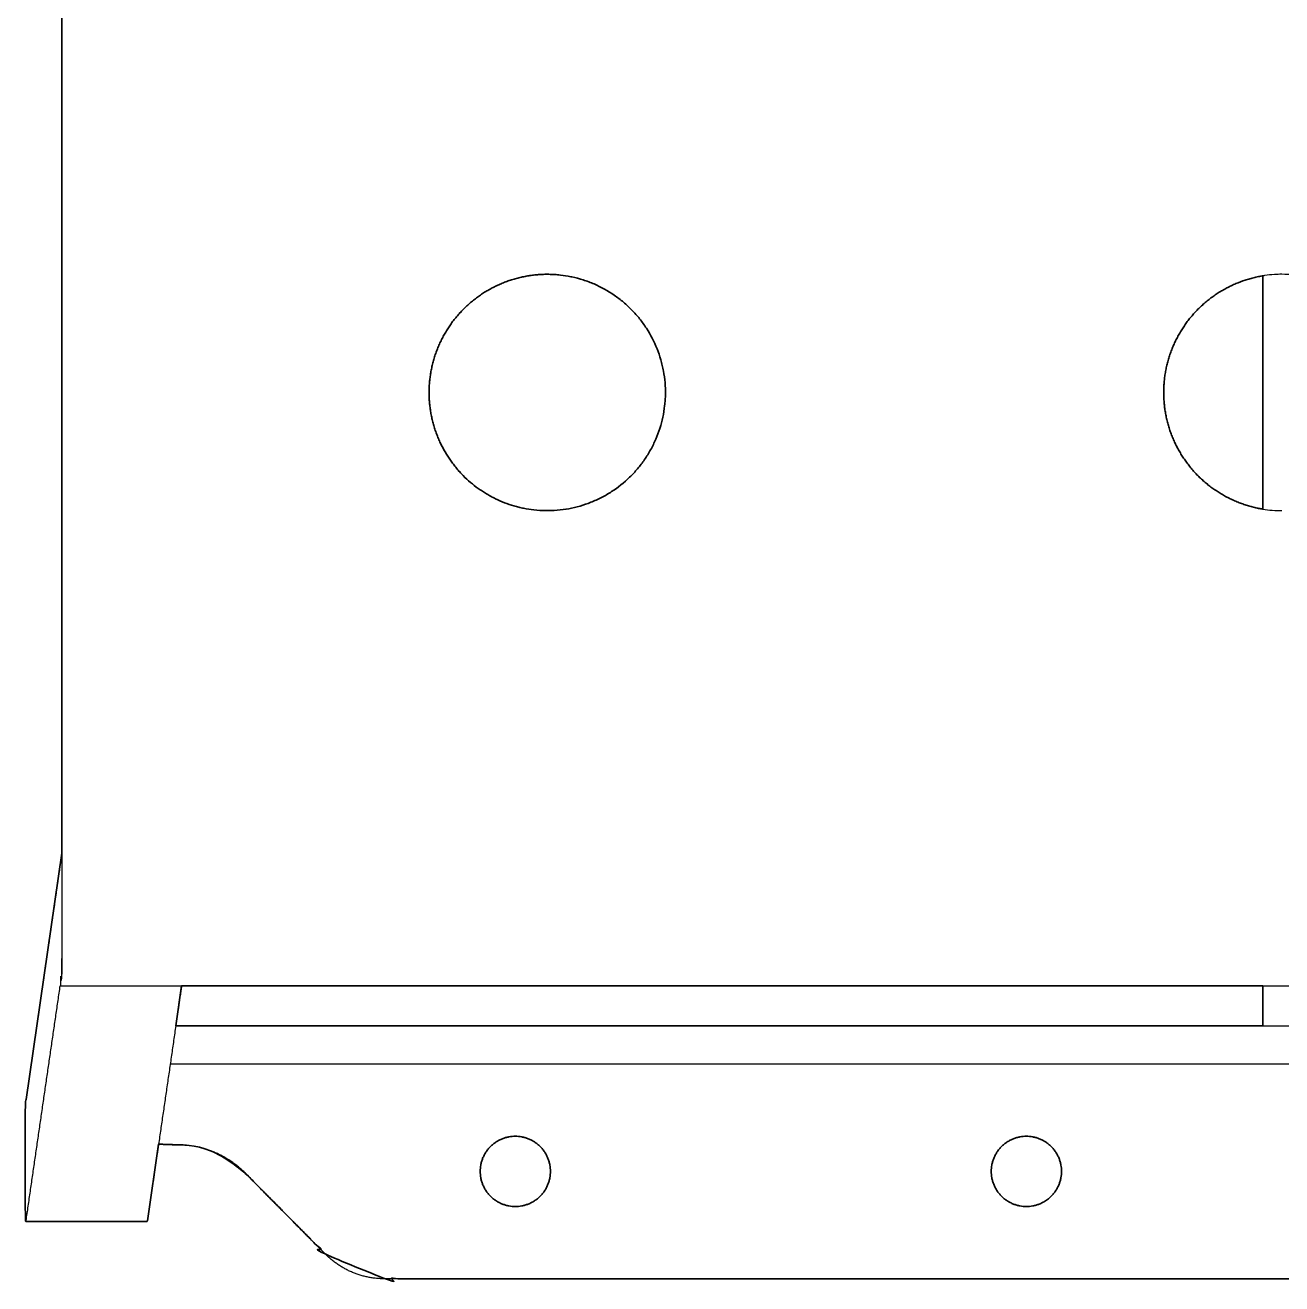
# Model space of a CAD drawing. Header units: millimetres. Extents: x 0 to 1859, y -873 to 750.
# Drawn here: x 210.3 to 407, y -873.5 to -676.4 of the extents above; entities that cross this region are included whole.
import ezdxf

# ---------------------------------------------------------------- set-up
doc = ezdxf.new("R2010")
doc.units = ezdxf.units.MM
doc.layers.add('Blocks', color=7, linetype='Continuous')
doc.layers.add('Blocks$Inner', color=7, linetype='Continuous', lineweight=25, true_color=0x007f00)
doc.layers.add('Blocks$Outline', color=7, linetype='Continuous', lineweight=35, true_color=0xff3f3f)

# ---------------------------------------------------------------- blocks, each defined once
blk = doc.blocks.new('Balcony Barstool Top')
at = {"layer": 'Blocks$Inner'}
blk.add_line((204.95, -32.52), (204.91, -32.52), dxfattribs=at)
for points, knots in [([(128.51, 156.85), (128.63, 156.02), (128.63, 155.96), (128.64, 155.78), (128.65, 155.66), (128.65, 155.36), (128.66, 155.19), (128.67, 154.78), (128.67, 154.55), (128.68, 154.03), (128.68, 153.75), (128.69, 153.13), (128.69, 152.8), (128.7, 152.1), (128.7, 151.73), (128.7, 150.95), (128.71, 150.54), (128.71, 149.69), (128.71, 149.26), (128.71, 148.36), (128.72, 147.9), (128.72, 146.97), (128.72, 146.49), (128.72, 145.54), (128.72, 145.05), (128.72, 143.47), (128.72, 142.65), (128.72, 140.73), (128.72, 139.78), (128.72, 136.9), (128.72, 134.98), (128.72, 129.23), (128.72, 125.39), (128.72, 117.72), (128.72, 113.88), (128.72, 106.21), (128.72, 102.38), (128.72, 94.7), (128.72, 90.87), (128.72, 83.2), (128.72, 79.36), (128.72, 71.69), (128.72, 67.85), (128.72, 60.18), (128.72, 56.34), (128.72, 48.67), (128.72, 44.84), (128.72, 37.17), (128.72, 33.33), (128.72, 25.66), (128.72, 21.82), (128.72, 14.15), (128.72, 10.31), (128.72, 2.64), (128.72, -1.19), (128.72, -8.87), (128.72, -12.7), (128.72, -20.37), (128.72, -24.21), (128.72, -31.88), (128.72, -35.72), (128.72, -43.39), (128.72, -47.23), (128.72, -54.9), (128.72, -58.73), (128.72, -66.4), (128.72, -70.24), (128.72, -77.91), (128.72, -81.75), (128.72, -89.42), (128.72, -93.26), (128.72, -100.93), (128.72, -104.76), (128.72, -112.44), (128.72, -116.27), (128.72, -123.94), (128.72, -127.78), (128.72, -132.03), (128.72, -132.58), (128.72, -133.54), (128.72, -134.01), (128.72, -134.94), (128.71, -135.4), (128.71, -136.3), (128.71, -136.74), (128.71, -137.58), (128.7, -137.99), (128.7, -138.77), (128.7, -139.14), (128.69, -139.85), (128.69, -140.18), (128.68, -140.79), (128.68, -141.07), (128.67, -141.59), (128.67, -141.82), (128.66, -142.23), (128.65, -142.41), (128.65, -142.71), (128.64, -142.82), (128.63, -143), (128.63, -143.06), (128.63, -143.09)], [625.1326, 625.1326, 625.1326, 625.1326, 626.407756, 626.407756, 627.682912, 627.682912, 628.958067, 628.958067, 630.233223, 630.233223, 631.508379, 631.508379, 632.783535, 632.783535, 634.05869, 634.05869, 635.333846, 635.333846, 636.609002, 636.609002, 637.884158, 637.884158, 639.159313, 639.159313, 640.434469, 640.434469, 643.350427, 643.350427, 646.266385, 646.266385, 652.0983, 652.0983, 663.762132, 663.762132, 675.425963, 675.425963, 687.089794, 687.089794, 698.753625, 698.753625, 710.417457, 710.417457, 722.081288, 722.081288, 733.745119, 733.745119, 745.40895, 745.40895, 757.072782, 757.072782, 768.736613, 768.736613, 780.400444, 780.400444, 792.064275, 792.064275, 803.728107, 803.728107, 815.391938, 815.391938, 827.055769, 827.055769, 838.719601, 838.719601, 850.383432, 850.383432, 862.047263, 862.047263, 873.711094, 873.711094, 885.374926, 885.374926, 897.038757, 897.038757, 908.702588, 908.702588, 920.366419, 920.366419, 921.641575, 921.641575, 922.916731, 922.916731, 924.191887, 924.191887, 925.467042, 925.467042, 926.742198, 926.742198, 928.017354, 928.017354, 929.292509, 929.292509, 930.567665, 930.567665, 931.842821, 931.842821, 933.117977, 933.117977, 934.393132, 934.393132, 935.668288, 935.668288, 935.668288, 935.668288]), ([(204.91, -32.52), (204.65, -32.52), (204.39, -32.52), (203.87, -32.54), (203.61, -32.55), (203.09, -32.59), (202.84, -32.62), (202.32, -32.67), (202.06, -32.71), (201.55, -32.79), (201.29, -32.84), (200.78, -32.94), (200.52, -33), (200.02, -33.12), (199.76, -33.19), (199.26, -33.34), (199.01, -33.42), (198.52, -33.58), (198.28, -33.67), (197.79, -33.86), (197.55, -33.96), (197.08, -34.17), (196.84, -34.27), (196.38, -34.5), (196.15, -34.62), (195.69, -34.87), (195.46, -35), (195.02, -35.26), (194.79, -35.4), (194.36, -35.69), (194.14, -35.84), (193.71, -36.14), (193.5, -36.3), (193.1, -36.62), (192.89, -36.78), (192.5, -37.12), (192.31, -37.29), (191.93, -37.64), (191.74, -37.82), (191.38, -38.19), (191.2, -38.38), (190.85, -38.77), (190.67, -38.96), (190.34, -39.36), (190.17, -39.57), (189.86, -39.98), (189.7, -40.2), (189.4, -40.62), (189.26, -40.84), (188.98, -41.28), (188.84, -41.5), (188.58, -41.95), (188.46, -42.17), (188.22, -42.63), (188.1, -42.86), (187.88, -43.33), (187.77, -43.57), (187.57, -44.05), (187.47, -44.29), (187.29, -44.78), (187.2, -45.03), (187.04, -45.52), (186.96, -45.78), (186.82, -46.28), (186.76, -46.53), (186.64, -47.03), (186.59, -47.29), (186.49, -47.8), (186.44, -48.05), (186.37, -48.56), (186.34, -48.82), (186.28, -49.34), (186.26, -49.6), (186.23, -50.11), (186.22, -50.38), (186.21, -50.89), (186.21, -51.16), (186.22, -51.68), (186.23, -51.94), (186.26, -52.46), (186.28, -52.72), (186.34, -53.24), (186.37, -53.49), (186.45, -54.01), (186.49, -54.26), (186.59, -54.77), (186.64, -55.02), (186.76, -55.53), (186.83, -55.78), (186.97, -56.27), (187.04, -56.53), (187.2, -57.02), (187.29, -57.27), (187.47, -57.75), (187.57, -58), (187.77, -58.48), (187.88, -58.72), (188.21, -59.42), (188.46, -59.88), (188.98, -60.77), (189.26, -61.21), (189.7, -61.84), (189.86, -62.06), (190.17, -62.47), (190.34, -62.68), (190.67, -63.07), (190.84, -63.27), (191.19, -63.66), (191.37, -63.85), (191.92, -64.4), (192.3, -64.75), (193.08, -65.43), (193.49, -65.75), (194.12, -66.2), (194.34, -66.35), (194.77, -66.63), (195, -66.77), (195.44, -67.04), (195.68, -67.17), (196.13, -67.42), (196.37, -67.54), (197.06, -67.88), (197.54, -68.09), (198.51, -68.46), (199, -68.63), (199.74, -68.85), (200, -68.91), (200.5, -69.04), (200.76, -69.1), (201.01, -69.15)], [-54.661598, -54.661598, -54.661598, -54.661598, -53.879768, -53.879768, -53.097939, -53.097939, -52.316109, -52.316109, -51.534279, -51.534279, -50.752449, -50.752449, -49.97062, -49.97062, -49.18879, -49.18879, -48.40696, -48.40696, -47.625131, -47.625131, -46.843301, -46.843301, -46.061471, -46.061471, -45.279641, -45.279641, -44.497812, -44.497812, -43.715982, -43.715982, -42.934189, -42.934189, -42.152395, -42.152395, -41.370602, -41.370602, -40.588808, -40.588808, -39.807015, -39.807015, -39.025221, -39.025221, -38.243428, -38.243428, -37.461634, -37.461634, -36.680406, -36.680406, -35.899177, -35.899177, -35.117949, -35.117949, -34.33672, -34.33672, -33.555492, -33.555492, -32.774263, -32.774263, -31.993035, -31.993035, -31.211807, -31.211807, -30.431441, -30.431441, -29.651076, -29.651076, -28.870711, -28.870711, -28.090346, -28.090346, -27.309981, -27.309981, -26.529615, -26.529615, -25.74925, -25.74925, -24.968885, -24.968885, -24.18916, -24.18916, -23.409434, -23.409434, -22.629709, -22.629709, -21.849983, -21.849983, -21.070258, -21.070258, -20.290533, -20.290533, -19.510807, -19.510807, -18.731082, -18.731082, -17.951343, -17.951343, -17.171605, -17.171605, -15.612127, -15.612127, -14.05265, -14.05265, -13.272911, -13.272911, -12.493172, -12.493172, -11.712778, -11.712778, -10.932384, -10.932384, -9.371596, -9.371596, -7.810808, -7.810808, -7.030413, -7.030413, -6.250019, -6.250019, -5.468767, -5.468767, -4.687514, -4.687514, -3.12501, -3.12501, -1.562505, -1.562505, -0.781252, -0.781252, 0, 0, 0, 0]), ([(204.44, -69.52), (205.05, -69.53), (205.66, -69.51), (206.87, -69.41), (207.48, -69.32), (209.27, -68.99), (210.42, -68.66), (212.11, -67.99), (212.66, -67.74), (213.74, -67.18), (214.27, -66.87), (215.79, -65.89), (216.73, -65.14), (218.04, -63.87), (218.45, -63.42), (219.24, -62.49), (219.6, -62.01), (220.29, -61.02), (220.6, -60.51), (221.04, -59.71), (221.18, -59.44), (221.45, -58.9), (221.58, -58.62), (222.18, -57.22), (222.55, -56.07), (222.92, -54.3), (223.02, -53.7), (223.12, -52.8), (223.15, -52.49), (223.19, -51.88), (223.2, -51.58), (223.22, -50.07), (223.12, -48.86), (222.85, -47.38), (222.78, -47.08), (222.64, -46.49), (222.57, -46.19), (222.31, -45.31), (222.12, -44.74), (221.45, -43.06), (220.9, -41.99), (220.07, -40.71), (219.89, -40.45), (219.54, -39.96), (219.36, -39.72), (218.79, -39.01), (218.39, -38.56), (217.55, -37.69), (217.11, -37.28), (216.18, -36.5), (215.7, -36.13), (214.2, -35.1), (213.14, -34.51), (211.48, -33.8), (210.91, -33.58), (209.75, -33.21), (209.16, -33.06), (208.51, -32.92), (208.45, -32.91), (208.4, -32.89)], [3.457219, 3.457219, 3.457219, 3.457219, 5.276509, 5.276509, 7.0958, 7.0958, 10.734382, 10.734382, 12.553672, 12.553672, 14.372963, 14.372963, 18.011544, 18.011544, 19.830835, 19.830835, 21.650126, 21.650126, 23.469417, 23.469417, 24.379062, 24.379062, 25.288707, 25.288707, 28.927289, 28.927289, 30.74658, 30.74658, 31.656225, 31.656225, 32.56587, 32.56587, 36.204452, 36.204452, 37.114097, 37.114097, 38.023743, 38.023743, 39.843033, 39.843033, 43.481615, 43.481615, 44.39126, 44.39126, 45.300906, 45.300906, 47.120196, 47.120196, 48.939487, 48.939487, 50.758778, 50.758778, 54.397359, 54.397359, 56.21665, 56.21665, 58.035941, 58.035941, 58.211369, 58.211369, 58.211369, 58.211369]), ([(208.4, -32.89), (207.86, -32.78), (207.32, -32.7), (206.47, -32.6), (206.16, -32.58), (205.55, -32.54), (205.25, -32.53), (204.95, -32.52)], [58.211369, 58.211369, 58.211369, 58.211369, 59.861494, 59.861494, 60.774604, 60.774604, 61.687715, 61.687715, 61.687715, 61.687715]), ([(316.74, -32.76), (316.57, -32.79), (316.4, -32.82), (315.98, -32.9), (315.71, -32.96), (315.21, -33.08), (314.95, -33.14), (314.45, -33.28), (314.2, -33.36), (313.46, -33.6), (312.98, -33.78), (312.26, -34.08), (312.02, -34.19), (311.56, -34.41), (311.32, -34.53), (310.87, -34.77), (310.64, -34.9), (310.19, -35.16), (309.96, -35.3), (309.52, -35.58), (309.3, -35.72), (308.88, -36.02), (308.66, -36.18), (308.25, -36.49), (308.05, -36.65), (307.65, -36.99), (307.46, -37.16), (307.07, -37.5), (306.89, -37.68), (306.52, -38.05), (306.34, -38.23), (305.98, -38.61), (305.81, -38.81), (305.47, -39.2), (305.3, -39.41), (304.98, -39.82), (304.82, -40.03), (304.52, -40.45), (304.37, -40.67), (304.09, -41.1), (303.95, -41.32), (303.69, -41.77), (303.56, -41.99), (303.31, -42.45), (303.19, -42.68), (302.97, -43.14), (302.86, -43.38), (302.65, -43.85), (302.55, -44.1), (302.36, -44.58), (302.27, -44.83), (302.11, -45.32), (302.02, -45.58), (301.88, -46.07), (301.81, -46.33), (301.69, -46.83), (301.63, -47.08), (301.53, -47.59), (301.48, -47.85), (301.4, -48.36), (301.36, -48.61), (301.3, -49.13), (301.28, -49.39), (301.24, -49.9), (301.22, -50.17), (301.21, -50.68), (301.21, -50.95), (301.21, -51.47), (301.22, -51.74), (301.25, -52.25), (301.27, -52.52), (301.31, -53.03), (301.34, -53.29), (301.42, -53.8), (301.46, -54.06), (301.55, -54.57), (301.6, -54.82), (301.71, -55.33), (301.78, -55.58), (301.91, -56.08), (301.98, -56.33), (302.14, -56.83), (302.22, -57.08), (302.4, -57.57), (302.5, -57.82), (302.69, -58.29), (302.8, -58.54), (303.02, -59.01), (303.13, -59.24), (303.37, -59.7), (303.49, -59.93), (303.75, -60.38), (303.88, -60.6), (304.15, -61.04), (304.29, -61.26), (304.59, -61.69), (304.74, -61.9), (305.05, -62.31), (305.21, -62.52), (305.54, -62.93), (305.72, -63.13), (306.06, -63.52), (306.24, -63.71), (306.6, -64.08), (306.78, -64.26), (307.16, -64.62), (307.35, -64.79), (307.74, -65.13), (307.94, -65.3), (308.34, -65.62), (308.55, -65.78), (308.97, -66.09), (309.18, -66.24), (309.61, -66.53), (309.84, -66.67), (310.28, -66.94), (310.51, -67.08), (310.96, -67.33), (311.2, -67.45), (311.66, -67.68), (311.9, -67.79), (312.37, -68.01), (312.61, -68.11), (313.09, -68.3), (313.33, -68.39), (313.82, -68.56), (314.07, -68.64), (314.56, -68.79), (314.81, -68.87), (315.32, -69), (315.58, -69.06), (315.83, -69.11)], [65.071343, 65.071343, 65.071343, 65.071343, 65.586659, 65.586659, 66.366816, 66.366816, 67.146972, 67.146972, 67.927127, 67.927127, 69.487439, 69.487439, 70.267595, 70.267595, 71.047751, 71.047751, 71.827907, 71.827907, 72.608062, 72.608062, 73.388236, 73.388236, 74.16841, 74.16841, 74.948584, 74.948584, 75.728758, 75.728758, 76.508931, 76.508931, 77.289105, 77.289105, 78.069279, 78.069279, 78.849453, 78.849453, 79.629651, 79.629651, 80.40985, 80.40985, 81.190048, 81.190048, 81.970247, 81.970247, 82.750445, 82.750445, 83.530644, 83.530644, 84.310842, 84.310842, 85.091041, 85.091041, 85.871227, 85.871227, 86.651412, 86.651412, 87.431598, 87.431598, 88.211783, 88.211783, 88.991969, 88.991969, 89.772154, 89.772154, 90.55234, 90.55234, 91.332526, 91.332526, 92.112681, 92.112681, 92.892836, 92.892836, 93.672991, 93.672991, 94.453146, 94.453146, 95.233301, 95.233301, 96.013456, 96.013456, 96.793611, 96.793611, 97.573767, 97.573767, 98.353921, 98.353921, 99.134076, 99.134076, 99.914231, 99.914231, 100.694385, 100.694385, 101.47454, 101.47454, 102.254695, 102.254695, 103.03485, 103.03485, 103.815004, 103.815004, 104.595189, 104.595189, 105.375374, 105.375374, 106.155559, 106.155559, 106.935744, 106.935744, 107.715929, 107.715929, 108.496114, 108.496114, 109.276299, 109.276299, 110.056484, 110.056484, 110.836683, 110.836683, 111.616882, 111.616882, 112.39708, 112.39708, 113.177279, 113.177279, 113.957478, 113.957478, 114.737676, 114.737676, 115.517875, 115.517875, 116.298074, 116.298074, 116.298074, 116.298074]), ([(319.7, -32.52), (319.31, -32.52), (318.93, -32.53), (318.03, -32.59), (317.51, -32.65), (316.91, -32.73), (316.83, -32.75), (316.74, -32.76)], [62.087614, 62.087614, 62.087614, 62.087614, 63.246188, 63.246188, 64.806502, 64.806502, 65.071343, 65.071343, 65.071343, 65.071343]), ([(322.71, -32.77), (322.32, -32.7), (321.92, -32.65), (320.91, -32.55), (320.3, -32.52), (319.7, -32.52)], [59.056784, 59.056784, 59.056784, 59.056784, 60.264191, 60.264191, 62.087614, 62.087614, 62.087614, 62.087614]), ([(201.01, -69.15), (201.54, -69.26), (202.08, -69.34), (203.22, -69.47), (203.83, -69.51), (204.44, -69.52)], [0, 0, 0, 0, 1.62739, 1.62739, 3.457219, 3.457219, 3.457219, 3.457219]), ([(315.83, -69.11), (315.91, -69.13), (315.99, -69.15), (316.29, -69.21), (316.51, -69.25), (316.73, -69.28)], [116.2980737, 116.2980737, 116.2980737, 116.2980737, 116.5470746, 116.5470746, 117.2130409, 117.2130409, 117.2130409, 117.2130409]), ([(128.51, -143.9), (130.96, -143.9), (133.4, -143.9), (138.3, -143.9), (140.75, -143.9), (144.62, -143.9), (146.04, -143.9), (147.47, -143.9)], [0, 0, 0, 0, 7.335493, 7.335493, 14.670986, 14.670986, 18.944137, 18.944137, 18.944137, 18.944137]), ([(147.47, -143.9), (148.49, -143.9), (149.51, -143.9), (151.18, -143.9), (151.81, -143.9), (153.09, -143.9), (153.73, -143.9), (155, -143.9), (155.64, -143.9), (192.59, -143.9), (228.91, -143.9), (282.39, -143.9), (299.55, -143.9), (316.71, -143.9)], [18.944137, 18.944137, 18.944137, 18.944137, 22.006479, 22.006479, 23.929848, 23.929848, 25.853217, 25.853217, 27.776586, 27.776586, 136.79717, 136.79717, 188.311827, 188.311827, 188.311827, 188.311827]), ([(123.11, -161.72), (123.09, -161.78), (123.07, -161.86), (123.04, -162.09), (123.03, -162.23), (123.01, -162.74), (123, -163.13), (123, -163.7)], [0, 0, 0, 0, 3.235786, 3.235786, 5.076267, 5.076267, 7.103315, 7.103315, 7.103315, 7.103315]), ([(123.01, -179.5), (123.01, -180.03), (123.02, -180.37), (123.04, -180.73), (123.05, -180.79), (123.07, -180.81)], [23.51103, 23.51103, 23.51103, 23.51103, 25.538079, 25.538079, 27.267698, 27.267698, 27.267698, 27.267698])]:
    blk.add_open_spline(points, degree=3, knots=knots, dxfattribs=at)
for points, degree in [([(316.71, -32.77), (316.71, -51.02), (316.71, -69.28)], 2), ([(316.73, -69.28), (317.71, -69.44), (318.7, -69.52), (319.7, -69.52)], 3), ([(128.73, -123.06), (125.92, -142.39), (123.11, -161.72)], 2), ([(128.73, -131.6), (128.73, -136.84), (128.73, -142.09)], 2), ([(128.51, -142.4), (128.51, -143), (128.51, -143.59)], 2), ([(128.51, -143.59), (128.51, -143.75), (128.51, -143.9)], 2), ([(123.12, -180.68), (125.8, -162.28), (128.47, -143.89)], 2), ([(147.47, -143.9), (147.01, -147.02), (146.56, -150.15)], 2), ([(316.71, -143.89), (316.71, -147.03), (316.71, -150.17)], 2), ([(316.71, -143.9), (318.71, -143.9), (320.71, -143.9), (322.71, -143.9)], 3), ([(146.56, -150.15), (145.21, -159.43), (143.86, -168.71)], 2), ([(146.56, -150.15), (231.66, -150.15), (316.73, -150.15)], 2), ([(316.73, -150.15), (319.7, -150.15), (322.68, -150.15)], 2), ([(493.76, -156.15), (319.74, -156.15), (145.69, -156.15)], 2), ([(123, -163.7), (122.98, -165.52), (122.98, -169.78), (122.99, -171.66)], 3), ([(143.86, -168.71), (142.99, -174.7), (142.12, -180.68)], 2), ([(146.79, -168.8), (145.32, -168.75), (143.86, -168.7)], 2), ([(122.99, -171.66), (122.99, -173.54), (122.99, -177.81), (123.01, -179.5)], 3), ([(169.97, -185.91), (163.71, -179.58), (157.45, -173.25)], 2), ([(123.07, -180.81), (123.08, -180.81), (123.11, -180.73), (123.12, -180.68)], 3), ([(142.07, -180.82), (132.56, -180.82), (123.07, -180.81)], 2), ([(142.12, -180.68), (142.11, -180.74), (142.08, -180.82), (142.07, -180.82)], 3), ([(460.21, -189.77), (319.71, -189.77), (179.21, -189.77)], 2)]:
    blk.add_open_spline(points, degree=degree, dxfattribs=at)
for points, weights, knots in [([(199.71, -167.46), (194.21, -167.46), (194.21, -172.96), (194.21, -178.46), (199.71, -178.46)], [1, 0.707106781187, 1, 0.707106781187, 1], [1.570796, 1.570796, 1.570796, 3.141593, 3.141593, 4.712389, 4.712389, 4.712389]), ([(199.71, -178.46), (205.21, -178.46), (205.21, -172.96), (205.21, -167.46), (199.71, -167.46)], [1, 0.707106781186, 1, 0.707106781186, 1], [4.712389, 4.712389, 4.712389, 6.283185, 6.283185, 7.853982, 7.853982, 7.853982]), ([(279.71, -167.46), (274.21, -167.46), (274.21, -172.96), (274.21, -178.46), (279.71, -178.46)], [1, 0.707106781187, 1, 0.707106781187, 1], [4.712389, 4.712389, 4.712389, 6.283185, 6.283185, 7.853982, 7.853982, 7.853982]), ([(279.71, -178.46), (285.21, -178.46), (285.21, -172.96), (285.21, -167.46), (279.71, -167.46)], [1, 0.707106781187, 1, 0.707106781187, 1], [7.853982, 7.853982, 7.853982, 9.424778, 9.424778, 10.995574, 10.995574, 10.995574])]:
    blk.add_rational_spline(points, weights, degree=2, knots=knots, dxfattribs=at)
for points in [[(157.45, -173.25), (153.05, -168.8), (146.79, -168.8)], [(179.21, -189.77), (173.79, -189.77), (169.97, -185.91)]]:
    blk.add_rational_spline(points, [1, 0.922783803363, 1], degree=2, dxfattribs=at)
at = {"layer": 'Blocks$Outline'}
for points in [[(316.71, -32.77), (316.71, -69.28)], [(128.72, -123.13), (123.11, -161.72)], [(146.56, -150.15), (147.47, -143.9)], [(316.71, -143.9), (316.71, -150.15)], [(316.71, -150.15), (146.56, -150.15)], [(142.12, -180.68), (143.86, -168.71), (143.86, -168.7)]]:
    blk.add_lwpolyline(points, dxfattribs=at)
for points, knots in [([(128.72, 136.09), (128.72, 135.08), (128.72, 134.07), (128.72, 129.23), (128.72, 125.39), (128.72, 117.72), (128.72, 113.88), (128.72, 106.21), (128.72, 102.38), (128.72, 94.7), (128.72, 90.87), (128.72, 83.2), (128.72, 79.36), (128.72, 71.69), (128.72, 67.85), (128.72, 60.18), (128.72, 56.34), (128.72, 48.67), (128.72, 44.84), (128.72, 37.17), (128.72, 33.33), (128.72, 25.66), (128.72, 21.82), (128.72, 14.15), (128.72, 10.31), (128.72, 2.64), (128.72, -1.19), (128.72, -8.87), (128.72, -12.7), (128.72, -20.37), (128.72, -24.21), (128.72, -31.88), (128.72, -35.72), (128.72, -43.39), (128.72, -47.23), (128.72, -54.9), (128.72, -58.73), (128.72, -66.4), (128.72, -70.24), (128.72, -77.91), (128.72, -81.75), (128.72, -89.42), (128.72, -93.26), (128.72, -100.93), (128.72, -104.76), (128.72, -112.44), (128.72, -116.27), (128.72, -121.11), (128.72, -122.12), (128.72, -123.13)], [-301.463085, -301.463085, -301.463085, -301.463085, -298.396462, -298.396462, -286.732631, -286.732631, -275.068799, -275.068799, -263.404968, -263.404968, -251.741137, -251.741137, -240.077306, -240.077306, -228.413474, -228.413474, -216.749643, -216.749643, -205.085812, -205.085812, -193.421981, -193.421981, -181.758149, -181.758149, -170.094318, -170.094318, -158.430487, -158.430487, -146.766656, -146.766656, -135.102824, -135.102824, -123.438993, -123.438993, -111.775162, -111.775162, -100.11133, -100.11133, -88.447499, -88.447499, -76.783668, -76.783668, -65.119837, -65.119837, -53.456005, -53.456005, -41.792174, -41.792174, -38.728548, -38.728548, -38.728548, -38.728548]), ([(204.91, -32.52), (204.92, -32.52), (204.94, -32.52), (204.95, -32.52), (205.25, -32.53), (205.55, -32.54), (206.16, -32.58), (206.47, -32.6), (207.32, -32.7), (207.86, -32.78), (208.4, -32.89), (208.45, -32.91), (208.51, -32.92), (209.16, -33.06), (209.75, -33.21), (210.91, -33.58), (211.48, -33.8), (213.14, -34.51), (214.2, -35.1), (215.7, -36.13), (216.18, -36.5), (217.11, -37.28), (217.55, -37.69), (218.39, -38.56), (218.79, -39.01), (219.36, -39.72), (219.54, -39.96), (219.89, -40.45), (220.07, -40.71), (220.9, -41.99), (221.45, -43.06), (222.12, -44.74), (222.31, -45.31), (222.57, -46.19), (222.64, -46.49), (222.78, -47.08), (222.85, -47.38), (223.12, -48.86), (223.22, -50.07), (223.2, -51.58), (223.19, -51.88), (223.15, -52.49), (223.12, -52.8), (223.02, -53.7), (222.92, -54.3), (222.55, -56.07), (222.18, -57.22), (221.58, -58.62), (221.45, -58.9), (221.18, -59.44), (221.04, -59.71), (220.6, -60.51), (220.29, -61.02), (219.6, -62.01), (219.24, -62.49), (218.45, -63.42), (218.04, -63.87), (216.73, -65.14), (215.79, -65.89), (214.27, -66.87), (213.74, -67.18), (212.66, -67.74), (212.11, -67.99), (210.42, -68.66), (209.27, -68.99), (207.48, -69.32), (206.87, -69.41), (205.66, -69.51), (205.05, -69.53), (204.44, -69.52), (203.83, -69.51), (203.22, -69.47), (202.08, -69.34), (201.54, -69.26), (201.01, -69.15), (200.76, -69.1), (200.5, -69.04), (200, -68.91), (199.74, -68.85), (199, -68.63), (198.51, -68.46), (197.54, -68.09), (197.06, -67.88), (196.37, -67.54), (196.13, -67.42), (195.68, -67.17), (195.44, -67.04), (195, -66.77), (194.77, -66.63), (194.34, -66.35), (194.12, -66.2), (193.49, -65.75), (193.08, -65.43), (192.3, -64.75), (191.92, -64.4), (191.37, -63.85), (191.19, -63.66), (190.84, -63.27), (190.67, -63.07), (190.34, -62.68), (190.17, -62.47), (189.86, -62.06), (189.7, -61.84), (189.26, -61.21), (188.98, -60.77), (188.46, -59.88), (188.21, -59.42), (187.88, -58.72), (187.77, -58.48), (187.57, -58), (187.47, -57.75), (187.29, -57.27), (187.2, -57.02), (187.04, -56.53), (186.97, -56.27), (186.83, -55.78), (186.76, -55.53), (186.64, -55.02), (186.59, -54.77), (186.49, -54.26), (186.45, -54.01), (186.37, -53.49), (186.34, -53.24), (186.28, -52.72), (186.26, -52.46), (186.23, -51.94), (186.22, -51.68), (186.21, -51.16), (186.21, -50.89), (186.22, -50.38), (186.23, -50.11), (186.26, -49.6), (186.28, -49.34), (186.34, -48.82), (186.37, -48.56), (186.44, -48.05), (186.49, -47.8), (186.59, -47.29), (186.64, -47.03), (186.76, -46.53), (186.82, -46.28), (186.96, -45.78), (187.04, -45.52), (187.2, -45.03), (187.29, -44.78), (187.47, -44.29), (187.57, -44.05), (187.77, -43.57), (187.88, -43.33), (188.1, -42.86), (188.22, -42.63), (188.46, -42.17), (188.58, -41.95), (188.84, -41.5), (188.98, -41.28), (189.26, -40.84), (189.4, -40.62), (189.7, -40.2), (189.86, -39.98), (190.17, -39.57), (190.34, -39.36), (190.67, -38.96), (190.85, -38.77), (191.2, -38.38), (191.38, -38.19), (191.74, -37.82), (191.93, -37.64), (192.31, -37.29), (192.5, -37.12), (192.89, -36.78), (193.1, -36.62), (193.5, -36.3), (193.71, -36.14), (194.14, -35.84), (194.36, -35.69), (194.79, -35.4), (195.02, -35.26), (195.46, -35), (195.69, -34.87), (196.15, -34.62), (196.38, -34.5), (196.84, -34.27), (197.08, -34.17), (197.55, -33.96), (197.79, -33.86), (198.28, -33.67), (198.52, -33.58), (199.01, -33.42), (199.26, -33.34), (199.76, -33.19), (200.02, -33.12), (200.52, -33), (200.78, -32.94), (201.29, -32.84), (201.55, -32.79), (202.06, -32.71), (202.32, -32.67), (202.84, -32.62), (203.09, -32.59), (203.61, -32.55), (203.87, -32.54), (204.39, -32.52), (204.65, -32.52), (204.91, -32.52)], [-61.730414, -61.730414, -61.730414, -61.730414, -61.687715, -61.687715, -61.687715, -60.774604, -60.774604, -59.861494, -59.861494, -58.211369, -58.211369, -58.211369, -58.035941, -58.035941, -56.21665, -56.21665, -54.397359, -54.397359, -50.758778, -50.758778, -48.939487, -48.939487, -47.120196, -47.120196, -45.300906, -45.300906, -44.39126, -44.39126, -43.481615, -43.481615, -39.843033, -39.843033, -38.023743, -38.023743, -37.114097, -37.114097, -36.204452, -36.204452, -32.56587, -32.56587, -31.656225, -31.656225, -30.74658, -30.74658, -28.927289, -28.927289, -25.288707, -25.288707, -24.379062, -24.379062, -23.469417, -23.469417, -21.650126, -21.650126, -19.830835, -19.830835, -18.011544, -18.011544, -14.372963, -14.372963, -12.553672, -12.553672, -10.734382, -10.734382, -7.0958, -7.0958, -5.276509, -5.276509, -3.457219, -3.457219, -3.457219, -1.62739, -1.62739, 0, 0, 0, 0.781252, 0.781252, 1.562505, 1.562505, 3.12501, 3.12501, 4.687514, 4.687514, 5.468767, 5.468767, 6.250019, 6.250019, 7.030413, 7.030413, 7.810808, 7.810808, 9.371596, 9.371596, 10.932384, 10.932384, 11.712778, 11.712778, 12.493172, 12.493172, 13.272911, 13.272911, 14.05265, 14.05265, 15.612127, 15.612127, 17.171605, 17.171605, 17.951343, 17.951343, 18.731082, 18.731082, 19.510807, 19.510807, 20.290533, 20.290533, 21.070258, 21.070258, 21.849983, 21.849983, 22.629709, 22.629709, 23.409434, 23.409434, 24.18916, 24.18916, 24.968885, 24.968885, 25.74925, 25.74925, 26.529615, 26.529615, 27.309981, 27.309981, 28.090346, 28.090346, 28.870711, 28.870711, 29.651076, 29.651076, 30.431441, 30.431441, 31.211807, 31.211807, 31.993035, 31.993035, 32.774263, 32.774263, 33.555492, 33.555492, 34.33672, 34.33672, 35.117949, 35.117949, 35.899177, 35.899177, 36.680406, 36.680406, 37.461634, 37.461634, 38.243428, 38.243428, 39.025221, 39.025221, 39.807015, 39.807015, 40.588808, 40.588808, 41.370602, 41.370602, 42.152395, 42.152395, 42.934189, 42.934189, 43.715982, 43.715982, 44.497812, 44.497812, 45.279641, 45.279641, 46.061471, 46.061471, 46.843301, 46.843301, 47.625131, 47.625131, 48.40696, 48.40696, 49.18879, 49.18879, 49.97062, 49.97062, 50.752449, 50.752449, 51.534279, 51.534279, 52.316109, 52.316109, 53.097939, 53.097939, 53.879768, 53.879768, 54.661598, 54.661598, 54.661598, 54.661598]), ([(316.71, -69.28), (316.5, -69.24), (316.29, -69.2), (315.99, -69.15), (315.91, -69.13), (315.83, -69.11), (315.58, -69.06), (315.32, -69), (314.81, -68.87), (314.56, -68.79), (314.07, -68.64), (313.82, -68.56), (313.33, -68.39), (313.09, -68.3), (312.61, -68.11), (312.37, -68.01), (311.9, -67.79), (311.66, -67.68), (311.2, -67.45), (310.96, -67.33), (310.51, -67.08), (310.28, -66.94), (309.84, -66.67), (309.61, -66.53), (309.18, -66.24), (308.97, -66.09), (308.55, -65.78), (308.34, -65.62), (307.94, -65.3), (307.74, -65.13), (307.35, -64.79), (307.16, -64.62), (306.78, -64.26), (306.6, -64.08), (306.24, -63.71), (306.06, -63.52), (305.72, -63.13), (305.54, -62.93), (305.21, -62.52), (305.05, -62.31), (304.74, -61.9), (304.59, -61.69), (304.29, -61.26), (304.15, -61.04), (303.88, -60.6), (303.75, -60.38), (303.49, -59.93), (303.37, -59.7), (303.13, -59.24), (303.02, -59.01), (302.8, -58.54), (302.69, -58.29), (302.5, -57.82), (302.4, -57.57), (302.22, -57.08), (302.14, -56.83), (301.98, -56.33), (301.91, -56.08), (301.78, -55.58), (301.71, -55.33), (301.6, -54.82), (301.55, -54.57), (301.46, -54.06), (301.42, -53.8), (301.34, -53.29), (301.31, -53.03), (301.27, -52.52), (301.25, -52.25), (301.22, -51.74), (301.21, -51.47), (301.21, -50.95), (301.21, -50.68), (301.22, -50.17), (301.24, -49.9), (301.28, -49.39), (301.3, -49.13), (301.36, -48.61), (301.4, -48.36), (301.48, -47.85), (301.53, -47.59), (301.63, -47.08), (301.69, -46.83), (301.81, -46.33), (301.88, -46.07), (302.02, -45.58), (302.11, -45.32), (302.27, -44.83), (302.36, -44.58), (302.55, -44.1), (302.65, -43.85), (302.86, -43.38), (302.97, -43.14), (303.19, -42.68), (303.31, -42.45), (303.56, -41.99), (303.69, -41.77), (303.95, -41.32), (304.09, -41.1), (304.37, -40.67), (304.52, -40.45), (304.82, -40.03), (304.98, -39.82), (305.3, -39.41), (305.47, -39.2), (305.81, -38.81), (305.98, -38.61), (306.34, -38.23), (306.52, -38.05), (306.89, -37.68), (307.07, -37.5), (307.46, -37.16), (307.65, -36.99), (308.05, -36.65), (308.25, -36.49), (308.66, -36.18), (308.88, -36.02), (309.3, -35.72), (309.52, -35.58), (309.96, -35.3), (310.19, -35.16), (310.64, -34.9), (310.87, -34.77), (311.32, -34.53), (311.56, -34.41), (312.02, -34.19), (312.26, -34.08), (312.98, -33.78), (313.46, -33.6), (314.2, -33.36), (314.45, -33.28), (314.95, -33.14), (315.21, -33.08), (315.71, -32.96), (315.98, -32.9), (316.39, -32.82), (316.55, -32.79), (316.71, -32.77)], [-117.197251, -117.197251, -117.197251, -117.197251, -116.547075, -116.547075, -116.298074, -116.298074, -116.298074, -115.517875, -115.517875, -114.737676, -114.737676, -113.957478, -113.957478, -113.177279, -113.177279, -112.39708, -112.39708, -111.616882, -111.616882, -110.836683, -110.836683, -110.056484, -110.056484, -109.276299, -109.276299, -108.496114, -108.496114, -107.715929, -107.715929, -106.935744, -106.935744, -106.155559, -106.155559, -105.375374, -105.375374, -104.595189, -104.595189, -103.815004, -103.815004, -103.03485, -103.03485, -102.254695, -102.254695, -101.47454, -101.47454, -100.694385, -100.694385, -99.914231, -99.914231, -99.134076, -99.134076, -98.353921, -98.353921, -97.573767, -97.573767, -96.793611, -96.793611, -96.013456, -96.013456, -95.233301, -95.233301, -94.453146, -94.453146, -93.672991, -93.672991, -92.892836, -92.892836, -92.112681, -92.112681, -91.332526, -91.332526, -90.55234, -90.55234, -89.772154, -89.772154, -88.991969, -88.991969, -88.211783, -88.211783, -87.431598, -87.431598, -86.651412, -86.651412, -85.871227, -85.871227, -85.091041, -85.091041, -84.310842, -84.310842, -83.530644, -83.530644, -82.750445, -82.750445, -81.970247, -81.970247, -81.190048, -81.190048, -80.40985, -80.40985, -79.629651, -79.629651, -78.849453, -78.849453, -78.069279, -78.069279, -77.289105, -77.289105, -76.508931, -76.508931, -75.728758, -75.728758, -74.948584, -74.948584, -74.16841, -74.16841, -73.388236, -73.388236, -72.608062, -72.608062, -71.827907, -71.827907, -71.047751, -71.047751, -70.267595, -70.267595, -69.487439, -69.487439, -67.927127, -67.927127, -67.146972, -67.146972, -66.366816, -66.366816, -65.586659, -65.586659, -65.097125, -65.097125, -65.097125, -65.097125]), ([(147.47, -143.9), (148.49, -143.9), (149.51, -143.9), (151.18, -143.9), (151.81, -143.9), (153.09, -143.9), (153.73, -143.9), (155, -143.9), (155.64, -143.9), (192.59, -143.9), (228.91, -143.9), (282.39, -143.9), (299.55, -143.9), (316.71, -143.9)], [18.944137, 18.944137, 18.944137, 18.944137, 22.006479, 22.006479, 23.929848, 23.929848, 25.853217, 25.853217, 27.776586, 27.776586, 136.79717, 136.79717, 188.311411, 188.311411, 188.311411, 188.311411]), ([(123.11, -161.72), (123.09, -161.78), (123.07, -161.86), (123.04, -162.09), (123.03, -162.23), (123.01, -162.74), (123, -163.13), (123, -163.7), (122.98, -165.52), (122.98, -169.78), (122.99, -171.66), (122.99, -173.54), (122.99, -177.81), (123.01, -179.5), (123.01, -180.03), (123.02, -180.37), (123.04, -180.73), (123.05, -180.79), (123.07, -180.81)], [-30.614356, -30.614356, -30.614356, -30.614356, -27.378571, -27.378571, -25.538089, -25.538089, -23.511041, -23.511041, -23.511041, -15.307187, -15.307187, -15.307187, -7.103326, -7.103326, -7.103326, -5.076278, -5.076278, -3.346659, -3.346659, -3.346659, -3.346659])]:
    blk.add_open_spline(points, degree=3, knots=knots, dxfattribs=at)
for points, weights, knots in [([(199.71, -167.46), (205.21, -167.46), (205.21, -172.96), (205.21, -178.46), (199.71, -178.46), (194.21, -178.46), (194.21, -172.96), (194.21, -167.46), (199.71, -167.46)], [1, 0.707106781186, 1, 0.707106781186, 1, 0.707106781187, 1, 0.707106781187, 1], [-7.853982, -7.853982, -7.853982, -6.283185, -6.283185, -4.712389, -4.712389, -3.141593, -3.141593, -1.570796, -1.570796, -1.570796]), ([(279.71, -167.46), (285.21, -167.46), (285.21, -172.96), (285.21, -178.46), (279.71, -178.46), (274.21, -178.46), (274.21, -172.96), (274.21, -167.46), (279.71, -167.46)], [1, 0.707106781187, 1, 0.707106781187, 1, 0.707106781187, 1, 0.707106781187, 1], [-10.995574, -10.995574, -10.995574, -9.424778, -9.424778, -7.853982, -7.853982, -6.283185, -6.283185, -4.712389, -4.712389, -4.712389]), ([(143.86, -168.7), (145.32, -168.75), (146.79, -168.8), (153.05, -168.8), (157.45, -173.25), (163.71, -179.58), (169.97, -185.91), (173.79, -189.77), (179.21, -189.77), (319.71, -189.77), (460.21, -189.77), (465.64, -189.77), (469.45, -185.91), (475.71, -179.58), (481.97, -173.25), (486.38, -168.8), (492.64, -168.8), (494.1, -168.75), (495.56, -168.7)], [1, 1, 1, 0.922783803363, 1, 1, 1, 0.922783803363, 1, 1, 1, 0.922783803362, 1, 1, 1, 0.922783803363, 1, 1, 1], [-325.688636, -325.688636, -325.688636, -322.766734, -322.766734, -321.975629, -321.975629, -304.172552, -304.172552, -303.381447, -303.381447, -22.385287, -22.385287, -21.594182, -21.594182, -3.791105, -3.791105, -3, -3, -0.076227, -0.076227, -0.076227])]:
    blk.add_rational_spline(points, weights, degree=2, knots=knots, dxfattribs=at)
for points in [[(123.07, -180.81), (129.39, -180.82), (135.73, -180.82), (142.07, -180.82)], [(142.07, -180.82), (142.08, -180.82), (142.11, -180.74), (142.12, -180.68)]]:
    blk.add_open_spline(points, degree=3, dxfattribs=at)

msp = doc.modelspace()

# ---------------------------------------------------------------- block references
at = {"layer": 'Blocks'}
msp.add_blockref('Balcony Barstool Top', (87.31, -682.89), dxfattribs=at)

doc.saveas('drawing.dxf')
